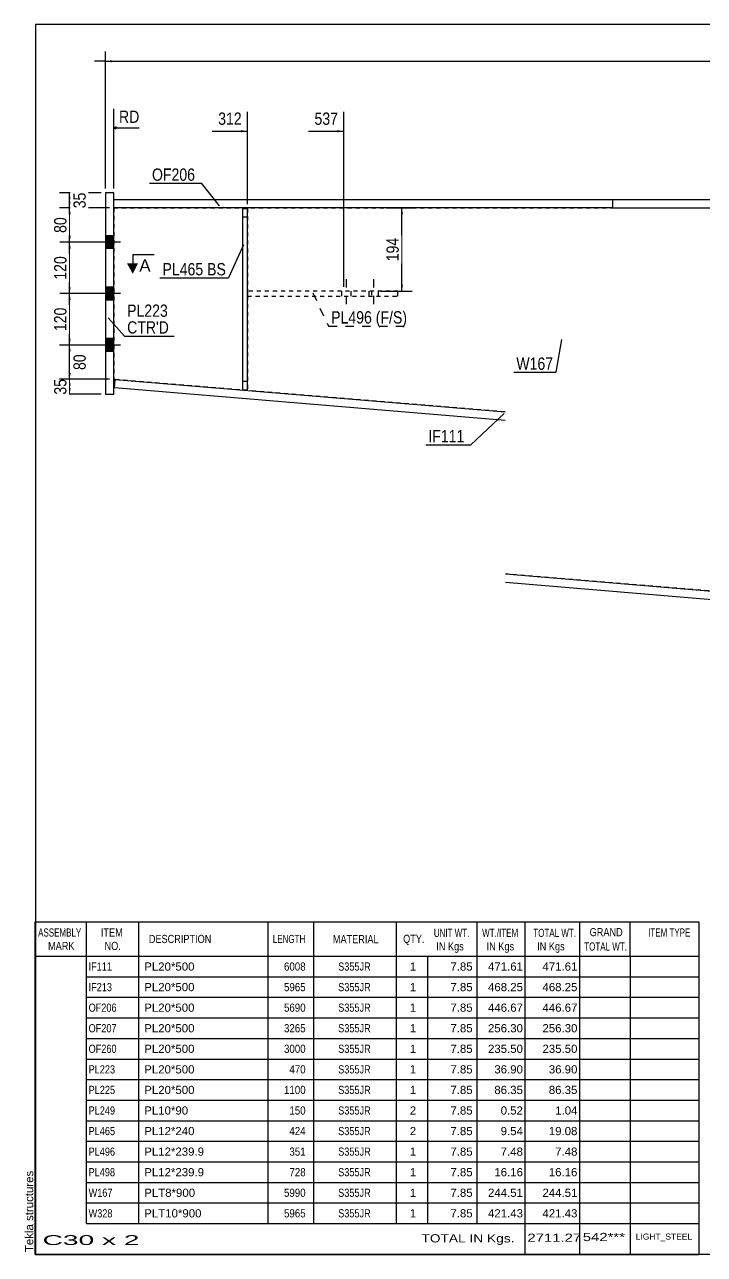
# Model space of a CAD drawing. Header units: millimetres. Extents: x -320 to 99, y -158 to 129.
# Drawn here: x -320.3 to -161.7, y -157.6 to 129.5 of the extents above; entities that cross this region are included whole.
import ezdxf

# ---------------------------------------------------------------- set-up
doc = ezdxf.new("R2010")
doc.units = ezdxf.units.MM
doc.linetypes.add('DXK_LINE_DOT1', pattern=[1.8814, 0.9407, -0.9407])
doc.linetypes.add('DXK_LINE_DOT2', pattern=[3.9198, 1.9599, -1.9599])
doc.styles.add('Arial', font='ARIAL.TTF', dxfattribs={"height": 0.2})
doc.styles.add('Arial Narrow', font='ARIALN.TTF', dxfattribs={"height": 0.2})

# ---------------------------------------------------------------- blocks, each defined once
blk = doc.blocks.new('Unknown-623345038-1210')
at = {"color": 5, "linetype": 'Continuous'}
for p, q in [((92.16, 129.47), (-317.84, 129.47)), ((-317.84, 129.47), (-317.84, -157.53)), ((92.16, -157.53), (92.16, 129.47)), ((-317.84, -157.53), (92.16, -157.53))]:
    blk.add_line(p, q, dxfattribs=at)
at = {"color": 174, "linetype": 'Continuous', "style": 'Arial'}
blk.add_text('Tekla structures', height=1.9102, rotation=90, dxfattribs=at).set_placement((-318.34, -157.03))
blk = doc.blocks.new('Part-623345038-1794 - 1503')
at = {"color": 2, "linetype": 'Continuous'}
for p, q in [((-299.5, 86.68), (-299.5, 88.68)), ((-299.5, 88.68), (-208.21, 88.68)), ((-208.21, 86.68), (-299.5, 86.68)), ((-208.11, 88.68), (-183.11, 88.68)), ((-183.11, 86.68), (-208.11, 86.68)), ((-183.11, 88.68), (-183.11, 86.68))]:
    blk.add_line(p, q, dxfattribs=at)
blk = doc.blocks.new('Part-623345038-1665 - 1503')
at = {"color": 2, "linetype": 'Continuous'}
for p, q in [((-299.5, 90.18), (-301.5, 90.18)), ((-301.5, 90.18), (-301.5, 43.18)), ((-299.5, 43.18), (-299.5, 90.18)), ((-301.5, 43.18), (-299.5, 43.18))]:
    blk.add_line(p, q, dxfattribs=at)
blk = doc.blocks.new('Bolt-623345038-1666 - 1503')
at = {"linetype": 'Continuous'}
for points in [[(-301.5, 80.18), (-301.5, 77.18), (-299.5, 77.18), (-299.5, 80.18)], [(-301.5, 80.18), (-301.5, 77.18), (-299.5, 77.18), (-299.5, 80.18)], [(-301.5, 68.18), (-301.5, 65.18), (-299.5, 65.18), (-299.5, 68.18)], [(-301.5, 68.18), (-301.5, 65.18), (-299.5, 65.18), (-299.5, 68.18)], [(-301.5, 56.18), (-301.5, 53.18), (-299.5, 53.18), (-299.5, 56.18)], [(-301.5, 56.18), (-301.5, 53.18), (-299.5, 53.18), (-299.5, 56.18)]]:
    blk.add_hatch(color=3, dxfattribs=at).paths.add_polyline_path(points)
at = {"color": 3, "linetype": 'Continuous'}
for p, q in [((-299.5, 80.18), (-301.5, 80.18)), ((-299.5, 80.18), (-301.5, 80.18)), ((-298, 78.68), (-301.5, 78.68)), ((-298, 78.68), (-301.5, 78.68)), ((-299.5, 77.18), (-301.5, 77.18)), ((-299.5, 77.18), (-301.5, 77.18)), ((-299.5, 68.18), (-301.5, 68.18)), ((-299.5, 68.18), (-301.5, 68.18)), ((-298, 66.68), (-301.5, 66.68)), ((-298, 66.68), (-301.5, 66.68)), ((-299.5, 65.18), (-301.5, 65.18)), ((-299.5, 65.18), (-301.5, 65.18)), ((-299.5, 56.18), (-301.5, 56.18)), ((-299.5, 56.18), (-301.5, 56.18)), ((-298, 54.68), (-301.5, 54.68)), ((-298, 54.68), (-301.5, 54.68)), ((-299.5, 53.18), (-301.5, 53.18)), ((-299.5, 53.18), (-301.5, 53.18))]:
    blk.add_line(p, q, dxfattribs=at)
blk = doc.blocks.new('Part-623345038-1527 - 1503')
at = {"color": 7, "linetype": 'DXK_LINE_DOT1'}
for p, q in [((-233.21, 67.28), (-268.3, 67.28)), ((-268.3, 67.28), (-268.3, 66.08)), ((-268.3, 66.08), (-233.21, 66.08)), ((-239.4, 67.28), (-239.4, 66.08)), ((-233.21, 66.08), (-233.21, 67.28))]:
    blk.add_line(p, q, dxfattribs=at)
blk = doc.blocks.new('Part-623345038-1688 - 1503')
at = {"color": 7, "linetype": 'DXK_LINE_DOT1'}
for p, q in [((-269.5, 86.58), (-269.5, 44.22)), ((-268.3, 86.58), (-269.5, 86.58)), ((-268.3, 86.58), (-268.3, 67.28)), ((-269.5, 84.58), (-268.3, 84.58)), ((-268.3, 66.08), (-268.3, 44.22)), ((-269.5, 46.22), (-268.3, 46.22)), ((-269.5, 44.22), (-268.3, 44.22))]:
    blk.add_line(p, q, dxfattribs=at)
blk = doc.blocks.new('Part-623345038-1715 - 1503')
at = {"color": 2, "linetype": 'Continuous'}
for p, q in [((-269.5, 86.58), (-269.5, 44.22)), ((-269.5, 86.58), (-268.3, 86.58)), ((-268.3, 44.22), (-268.3, 86.58)), ((-269.5, 44.22), (-268.3, 44.22))]:
    blk.add_line(p, q, dxfattribs=at)
blk = doc.blocks.new('Bolt-623345038-1749 - 1503')
at = {"color": 3, "linetype": 'DXK_LINE_DOT2'}
for p, q in [((-245.19, 64.18), (-245.19, 70.98)), ((-238.84, 64.18), (-238.84, 70.98)), ((-246.29, 66.08), (-246.29, 67.28)), ((-244.09, 66.08), (-244.09, 67.28)), ((-239.94, 66.08), (-239.94, 67.28)), ((-237.74, 66.08), (-237.74, 67.28))]:
    blk.add_line(p, q, dxfattribs=at)
blk = doc.blocks.new('Part-623345038-1772 - 1503')
at = {"color": 2, "linetype": 'Continuous'}
for p, q in [((-183.11, 88.68), (-183.11, 86.68)), ((-183.11, 88.68), (-128.11, 88.68)), ((-183.11, 86.68), (-128.11, 86.68)), ((-128.01, 88.68), (-5.17, 88.68)), ((-128.01, 86.68), (-5.17, 86.68)), ((-5.07, 88.68), (19.93, 88.68)), ((-5.07, 86.68), (19.93, 86.68)), ((19.93, 88.68), (19.93, 86.68))]:
    blk.add_line(p, q, dxfattribs=at)
blk = doc.blocks.new('Part-623345038-1816 - 1503')
at = {"color": 2, "linetype": 'Continuous'}
for p, q in [((-299.37, 44.66), (-299.2, 46.65)), ((-299.2, 46.65), (-208.21, 39.06)), ((-208.21, 37.05), (-299.37, 44.66)), ((-208.11, 1.27), (-153.11, -3.32)), ((-153.28, -5.32), (-208.11, -0.74)), ((-153.11, -3.32), (-153.28, -5.32))]:
    blk.add_line(p, q, dxfattribs=at)
blk = doc.blocks.new('Part-623345038-1843 - 1503')
at = {"color": 7, "linetype": 'DXK_LINE_DOT1'}
for p, q in [((-299.5, 86.68), (-208.21, 86.68)), ((-299.5, 86.68), (-299.5, 46.68)), ((-208.11, 86.68), (-153.11, 86.68)), ((-153.11, 86.68), (-153.11, -3.32)), ((-208.21, 39.06), (-299.2, 46.65)), ((-153.11, -3.32), (-208.11, 1.27))]:
    blk.add_line(p, q, dxfattribs=at)
at = {"color": 2, "linetype": 'Continuous'}
blk.add_line((-299.5, 46.68), (-299.2, 46.65), dxfattribs=at)
blk = doc.blocks.new('StraightDimension-623345038-2099 - 1503')
at = {"linetype": 'Continuous'}
for points in [[(-310.09, 45.18), (-309.84, 46.68), (-309.59, 45.18)], [(-309.59, 44.68), (-309.84, 43.18), (-310.09, 44.68)]]:
    blk.add_hatch(color=7, dxfattribs=at).paths.add_polyline_path(points)
at = {"color": 7, "linetype": 'Continuous'}
for p, q in [((-300.5, 46.68), (-312.09, 46.68)), ((-309.84, 43.18), (-309.84, 46.68)), ((-302.5, 43.18), (-312.09, 43.18))]:
    blk.add_line(p, q, dxfattribs=at)
at = {"color": 0}
blk.add_wipeout([(-309.99, 47.35), (-314.19, 47.35), (-314.19, 42.5), (-309.99, 42.5)], dxfattribs=at)
at = {"color": 3, "style": 'Arial Narrow'}
blk.add_text('35', height=2.863, rotation=90.0002, dxfattribs=at).set_placement((-310.59, 43.1))
blk = doc.blocks.new('StraightDimension-623345038-2169 - 1503')
at = {"linetype": 'Continuous'}
for points in [[(-310.09, 77.18), (-309.84, 78.68), (-309.59, 77.18)], [(-309.59, 68.18), (-309.84, 66.68), (-310.09, 68.18)]]:
    blk.add_hatch(color=7, dxfattribs=at).paths.add_polyline_path(points)
at = {"color": 7, "linetype": 'Continuous'}
for p, q in [((-300.5, 78.68), (-312.09, 78.68)), ((-309.84, 66.68), (-309.84, 78.68)), ((-300.5, 66.68), (-312.09, 66.68))]:
    blk.add_line(p, q, dxfattribs=at)
at = {"color": 0}
blk.add_wipeout([(-309.99, 76.02), (-314.19, 76.02), (-314.19, 69.33), (-309.99, 69.33)], dxfattribs=at)
at = {"color": 3, "style": 'Arial Narrow'}
blk.add_text('120', height=2.863, rotation=90.0002, dxfattribs=at).set_placement((-310.59, 69.93))
blk = doc.blocks.new('StraightDimension-623345038-2127 - 1503')
at = {"linetype": 'Continuous'}
for points in [[(-310.09, 85.18), (-309.84, 86.68), (-309.59, 85.18)], [(-309.59, 80.18), (-309.84, 78.68), (-310.09, 80.18)]]:
    blk.add_hatch(color=7, dxfattribs=at).paths.add_polyline_path(points)
at = {"color": 7, "linetype": 'Continuous'}
for p, q in [((-300.5, 86.68), (-312.09, 86.68)), ((-309.84, 78.68), (-309.84, 86.68)), ((-300.5, 78.68), (-312.09, 78.68))]:
    blk.add_line(p, q, dxfattribs=at)
at = {"color": 0}
blk.add_wipeout([(-309.99, 85.1), (-314.19, 85.1), (-314.19, 80.25), (-309.99, 80.25)], dxfattribs=at)
at = {"color": 3, "style": 'Arial Narrow'}
blk.add_text('80', height=2.863, rotation=90.0002, dxfattribs=at).set_placement((-310.59, 80.85))
blk = doc.blocks.new('StraightDimension-623345038-2143 - 1503')
at = {"linetype": 'Continuous'}
for points in [[(-310.09, 88.68), (-309.84, 90.18), (-309.59, 88.68)], [(-309.59, 88.18), (-309.84, 86.68), (-310.09, 88.18)]]:
    blk.add_hatch(color=7, dxfattribs=at).paths.add_polyline_path(points)
at = {"color": 7, "linetype": 'Continuous'}
for p, q in [((-302.5, 90.18), (-312.24, 90.18)), ((-309.84, 86.68), (-309.84, 90.18)), ((-300.5, 86.68), (-312.24, 86.68))]:
    blk.add_line(p, q, dxfattribs=at)
at = {"color": 0}
blk.add_wipeout([(-305.49, 90.85), (-309.69, 90.85), (-309.69, 86), (-305.49, 86)], dxfattribs=at)
at = {"color": 3, "style": 'Arial Narrow'}
blk.add_text('35', height=2.863, rotation=90.0002, dxfattribs=at).set_placement((-306.09, 86.6))
blk = doc.blocks.new('StraightDimension-623345038-2109 - 1503')
at = {"linetype": 'Continuous'}
for points in [[(-310.09, 65.18), (-309.84, 66.68), (-309.59, 65.18)], [(-309.59, 56.18), (-309.84, 54.68), (-310.09, 56.18)]]:
    blk.add_hatch(color=7, dxfattribs=at).paths.add_polyline_path(points)
at = {"color": 7, "linetype": 'Continuous'}
for p, q in [((-300.5, 66.68), (-312.09, 66.68)), ((-309.84, 54.68), (-309.84, 66.68)), ((-300.5, 54.68), (-312.09, 54.68))]:
    blk.add_line(p, q, dxfattribs=at)
at = {"color": 0}
blk.add_wipeout([(-309.99, 64.02), (-314.19, 64.02), (-314.19, 57.33), (-309.99, 57.33)], dxfattribs=at)
at = {"color": 3, "style": 'Arial Narrow'}
blk.add_text('120', height=2.863, rotation=90.0002, dxfattribs=at).set_placement((-310.59, 57.93))
blk = doc.blocks.new('StraightDimension-623345038-1992 - 1503')
at = {"linetype": 'Continuous'}
for points in [[(-232.52, 85.18), (-232.27, 86.68), (-232.02, 85.18)], [(-232.02, 68.78), (-232.27, 67.28), (-232.52, 68.78)]]:
    blk.add_hatch(color=7, dxfattribs=at).paths.add_polyline_path(points)
at = {"color": 7, "linetype": 'Continuous'}
for p, q in [((-235.97, 86.68), (-229.87, 86.68)), ((-232.27, 67.28), (-232.27, 86.68)), ((-237.29, 67.28), (-229.87, 67.28))]:
    blk.add_line(p, q, dxfattribs=at)
at = {"color": 0}
blk.add_wipeout([(-232.42, 80.32), (-236.62, 80.32), (-236.62, 73.63), (-232.42, 73.63)], dxfattribs=at)
at = {"color": 3, "style": 'Arial Narrow'}
blk.add_text('194', height=2.863, rotation=90.0002, dxfattribs=at).set_placement((-233.02, 74.23))
blk = doc.blocks.new('StraightDimension-623345038-2088 - 1503')
at = {"linetype": 'Continuous'}
for points in [[(-300, 120.65), (-301.5, 120.9), (-300, 121.15)], [(85.53, 121.15), (87.03, 120.9), (85.53, 120.65)]]:
    blk.add_hatch(color=7, dxfattribs=at).paths.add_polyline_path(points)
at = {"color": 7, "linetype": 'Continuous'}
for p, q in [((-301.5, 120.9), (-304, 120.9)), ((-301.5, 91.18), (-301.5, 123.15)), ((-301.5, 120.9), (87.03, 120.9)), ((87.03, 97.68), (87.03, 123.15)), ((87.03, 120.9), (89.53, 120.9))]:
    blk.add_line(p, q, dxfattribs=at)
at = {"color": 0}
blk.add_wipeout([(-102.06, 121.05), (-102.06, 125.25), (-112.4, 125.25), (-112.4, 121.05)], dxfattribs=at)
at = {"color": 3, "style": 'Arial Narrow'}
blk.add_text('11995', height=2.863, dxfattribs=at).set_placement((-111.8, 121.65))
blk = doc.blocks.new('StraightDimension-623345038-2152 - 1503')
at = {"linetype": 'Continuous'}
for points in [[(-310.09, 53.18), (-309.84, 54.68), (-309.59, 53.18)], [(-309.59, 48.18), (-309.84, 46.68), (-310.09, 48.18)]]:
    blk.add_hatch(color=7, dxfattribs=at).paths.add_polyline_path(points)
at = {"color": 7, "linetype": 'Continuous'}
for p, q in [((-300.5, 54.68), (-312.24, 54.68)), ((-309.84, 46.68), (-309.84, 54.68)), ((-300.5, 46.68), (-312.24, 46.68))]:
    blk.add_line(p, q, dxfattribs=at)
at = {"color": 0}
blk.add_wipeout([(-305.49, 53.1), (-309.69, 53.1), (-309.69, 48.25), (-305.49, 48.25)], dxfattribs=at)
at = {"color": 3, "style": 'Arial Narrow'}
blk.add_text('80', height=2.863, rotation=90.0002, dxfattribs=at).set_placement((-306.09, 48.85))
blk = doc.blocks.new('StraightDimension-623345038-2783 - 1503')
at = {"linetype": 'Continuous'}
blk.add_hatch(color=7, dxfattribs=at).paths.add_polyline_path([(-247.32, 104.83), (-245.82, 104.58), (-247.32, 104.33)])
at = {"color": 7, "linetype": 'Continuous'}
for p, q in [((-245.82, 68.28), (-245.82, 109.08)), ((-254.05, 104.58), (-245.82, 104.58))]:
    blk.add_line(p, q, dxfattribs=at)
at = {"color": 0}
blk.add_wipeout([(-246.6, 105.48), (-246.6, 109.68), (-253.28, 109.68), (-253.28, 105.48)], dxfattribs=at)
at = {"color": 3, "style": 'Arial Narrow'}
blk.add_text('537', height=2.863, dxfattribs=at).set_placement((-252.68, 106.08))
blk = doc.blocks.new('StraightDimension-623345038-2784 - 1503')
at = {"linetype": 'Continuous'}
blk.add_hatch(color=7, dxfattribs=at).paths.add_polyline_path([(-269.8, 104.83), (-268.3, 104.58), (-269.8, 104.33)])
at = {"color": 7, "linetype": 'Continuous'}
for p, q in [((-268.3, 87.58), (-268.3, 109.08)), ((-276.53, 104.58), (-268.3, 104.58))]:
    blk.add_line(p, q, dxfattribs=at)
at = {"color": 0, "linetype": 'Continuous'}
blk.add_wipeout([(-292.97, 105.93), (-292.97, 110.13), (-298.91, 110.13), (-298.91, 105.93)], dxfattribs=at)
at = {"color": 7, "linetype": 'Continuous'}
for p, q in [((-299.5, 91.18), (-299.5, 109.83)), ((-299, 105.58), (-299.5, 105.33)), ((-299, 105.08), (-299.5, 105.33)), ((-293.57, 105.33), (-299.5, 105.33))]:
    blk.add_line(p, q, dxfattribs=at)
at = {"color": 3, "linetype": 'Continuous', "style": 'Arial Narrow'}
blk.add_text('RD', height=2.863, dxfattribs=at).set_placement((-298.31, 106.53))
at = {"color": 0}
blk.add_wipeout([(-269.07, 105.48), (-269.07, 109.68), (-275.76, 109.68), (-275.76, 105.48)], dxfattribs=at)
at = {"color": 3, "style": 'Arial Narrow'}
blk.add_text('312', height=2.863, dxfattribs=at).set_placement((-275.16, 106.08))
blk = doc.blocks.new('CBS_BOM-623345038-4046')
at = {"color": 7, "linetype": 'Continuous'}
for p, q in [((-317.87, -87.96), (-317.87, -79.96)), ((-317.87, -79.97), (-162.95, -79.97)), ((-305.87, -87.96), (-305.87, -79.96)), ((-293.68, -87.96), (-293.68, -79.96)), ((-263.51, -87.96), (-263.51, -79.96)), ((-252.83, -87.96), (-252.83, -79.96)), ((-233.52, -87.96), (-233.52, -79.96)), ((-214.72, -87.96), (-214.72, -79.96)), ((-203.5, -87.96), (-203.5, -79.96)), ((-190.72, -87.96), (-190.72, -79.96)), ((-178.97, -87.96), (-178.97, -79.96)), ((-162.95, -79.97), (-162.95, -87.96)), ((-317.87, -87.96), (-162.95, -87.96)), ((-317.87, -92.76), (-317.87, -87.96)), ((-305.87, -92.76), (-305.87, -87.96)), ((-293.68, -92.76), (-293.68, -87.96)), ((-263.51, -92.76), (-263.51, -87.96)), ((-252.83, -92.76), (-252.83, -87.96)), ((-233.52, -92.76), (-233.52, -87.96)), ((-226.25, -92.76), (-226.25, -87.96)), ((-214.72, -92.76), (-214.72, -87.96)), ((-203.5, -92.76), (-203.5, -87.96)), ((-190.72, -92.76), (-190.72, -87.96)), ((-178.95, -92.76), (-178.95, -87.96)), ((-162.95, -87.97), (-162.95, -92.76)), ((-317.87, -97.56), (-317.87, -92.76)), ((-305.87, -92.76), (-162.95, -92.76)), ((-305.87, -97.56), (-305.87, -92.76)), ((-293.68, -97.56), (-293.68, -92.76)), ((-263.51, -97.56), (-263.51, -92.76)), ((-252.83, -97.56), (-252.83, -92.76)), ((-233.52, -97.56), (-233.52, -92.76)), ((-226.25, -97.56), (-226.25, -92.76)), ((-214.72, -97.56), (-214.72, -92.76)), ((-203.5, -97.56), (-203.5, -92.76)), ((-190.72, -97.56), (-190.72, -92.76)), ((-178.95, -97.56), (-178.95, -92.76)), ((-162.95, -92.77), (-162.95, -97.56)), ((-317.87, -102.36), (-317.87, -97.56)), ((-305.87, -97.56), (-162.95, -97.56)), ((-305.87, -102.36), (-305.87, -97.56)), ((-293.68, -102.36), (-293.68, -97.56)), ((-263.51, -102.36), (-263.51, -97.56)), ((-252.83, -102.36), (-252.83, -97.56)), ((-233.52, -102.36), (-233.52, -97.56)), ((-226.25, -102.36), (-226.25, -97.56)), ((-214.72, -102.36), (-214.72, -97.56)), ((-203.5, -102.36), (-203.5, -97.56)), ((-190.72, -102.36), (-190.72, -97.56)), ((-178.95, -102.36), (-178.95, -97.56)), ((-162.95, -97.57), (-162.95, -102.36)), ((-317.87, -107.16), (-317.87, -102.36)), ((-305.87, -102.36), (-162.95, -102.36)), ((-305.87, -107.16), (-305.87, -102.36)), ((-293.68, -107.16), (-293.68, -102.36)), ((-263.51, -107.16), (-263.51, -102.36)), ((-252.83, -107.16), (-252.83, -102.36)), ((-233.52, -107.16), (-233.52, -102.36)), ((-226.25, -107.16), (-226.25, -102.36)), ((-214.72, -107.16), (-214.72, -102.36)), ((-203.5, -107.16), (-203.5, -102.36)), ((-190.72, -107.16), (-190.72, -102.36)), ((-178.95, -107.16), (-178.95, -102.36)), ((-162.95, -102.37), (-162.95, -107.16)), ((-317.87, -111.96), (-317.87, -107.16)), ((-305.87, -107.16), (-162.95, -107.16)), ((-305.87, -111.96), (-305.87, -107.16)), ((-293.68, -111.96), (-293.68, -107.16)), ((-263.51, -111.96), (-263.51, -107.16)), ((-252.83, -111.96), (-252.83, -107.16)), ((-233.52, -111.96), (-233.52, -107.16)), ((-226.25, -111.96), (-226.25, -107.16)), ((-214.72, -111.96), (-214.72, -107.16)), ((-203.5, -111.96), (-203.5, -107.16)), ((-190.72, -111.96), (-190.72, -107.16)), ((-178.95, -111.96), (-178.95, -107.16)), ((-162.95, -107.17), (-162.95, -111.96)), ((-317.87, -116.76), (-317.87, -111.96)), ((-305.87, -111.96), (-162.95, -111.96)), ((-305.87, -116.76), (-305.87, -111.96)), ((-293.68, -116.76), (-293.68, -111.96)), ((-263.51, -116.76), (-263.51, -111.96)), ((-252.83, -116.76), (-252.83, -111.96)), ((-233.52, -116.76), (-233.52, -111.96)), ((-226.25, -116.76), (-226.25, -111.96)), ((-214.72, -116.76), (-214.72, -111.96)), ((-203.5, -116.76), (-203.5, -111.96)), ((-190.72, -116.76), (-190.72, -111.96)), ((-178.95, -116.76), (-178.95, -111.96)), ((-162.95, -111.97), (-162.95, -116.76)), ((-317.87, -121.56), (-317.87, -116.76)), ((-305.87, -116.76), (-162.95, -116.76)), ((-305.87, -121.56), (-305.87, -116.76)), ((-293.68, -121.56), (-293.68, -116.76)), ((-263.51, -121.56), (-263.51, -116.76)), ((-252.83, -121.56), (-252.83, -116.76)), ((-233.52, -121.56), (-233.52, -116.76)), ((-226.25, -121.56), (-226.25, -116.76)), ((-214.72, -121.56), (-214.72, -116.76)), ((-203.5, -121.56), (-203.5, -116.76)), ((-190.72, -121.56), (-190.72, -116.76)), ((-178.95, -121.56), (-178.95, -116.76)), ((-162.95, -116.77), (-162.95, -121.56)), ((-317.87, -126.36), (-317.87, -121.56)), ((-305.87, -121.56), (-162.95, -121.56)), ((-305.87, -126.36), (-305.87, -121.56)), ((-293.68, -126.36), (-293.68, -121.56)), ((-263.51, -126.36), (-263.51, -121.56)), ((-252.83, -126.36), (-252.83, -121.56)), ((-233.52, -126.36), (-233.52, -121.56)), ((-226.25, -126.36), (-226.25, -121.56)), ((-214.72, -126.36), (-214.72, -121.56)), ((-203.5, -126.36), (-203.5, -121.56)), ((-190.72, -126.36), (-190.72, -121.56)), ((-178.95, -126.36), (-178.95, -121.56)), ((-162.95, -121.57), (-162.95, -126.36)), ((-317.87, -131.16), (-317.87, -126.36)), ((-305.87, -126.36), (-162.95, -126.36)), ((-305.87, -131.16), (-305.87, -126.36)), ((-293.68, -131.16), (-293.68, -126.36)), ((-263.51, -131.16), (-263.51, -126.36)), ((-252.83, -131.16), (-252.83, -126.36)), ((-233.52, -131.16), (-233.52, -126.36)), ((-226.25, -131.16), (-226.25, -126.36)), ((-214.72, -131.16), (-214.72, -126.36)), ((-203.5, -131.16), (-203.5, -126.36)), ((-190.72, -131.16), (-190.72, -126.36)), ((-178.95, -131.16), (-178.95, -126.36)), ((-162.95, -126.37), (-162.95, -131.16)), ((-317.87, -135.96), (-317.87, -131.16)), ((-305.87, -131.16), (-162.95, -131.16)), ((-305.87, -135.96), (-305.87, -131.16)), ((-293.68, -135.96), (-293.68, -131.16)), ((-263.51, -135.96), (-263.51, -131.16)), ((-252.83, -135.96), (-252.83, -131.16)), ((-233.52, -135.96), (-233.52, -131.16)), ((-226.25, -135.96), (-226.25, -131.16)), ((-214.72, -135.96), (-214.72, -131.16)), ((-203.5, -135.96), (-203.5, -131.16)), ((-190.72, -135.96), (-190.72, -131.16)), ((-178.95, -135.96), (-178.95, -131.16)), ((-162.95, -131.17), (-162.95, -135.96)), ((-317.87, -140.76), (-317.87, -135.96)), ((-305.87, -135.96), (-162.95, -135.96)), ((-305.87, -140.76), (-305.87, -135.96)), ((-293.68, -140.76), (-293.68, -135.96)), ((-263.51, -140.76), (-263.51, -135.96)), ((-252.83, -140.76), (-252.83, -135.96)), ((-233.52, -140.76), (-233.52, -135.96)), ((-226.25, -140.76), (-226.25, -135.96)), ((-214.72, -140.76), (-214.72, -135.96)), ((-203.5, -140.76), (-203.5, -135.96)), ((-190.72, -140.76), (-190.72, -135.96)), ((-178.95, -140.76), (-178.95, -135.96)), ((-162.95, -135.97), (-162.95, -140.76)), ((-317.87, -145.56), (-317.87, -140.76)), ((-305.87, -140.76), (-162.95, -140.76)), ((-305.87, -145.56), (-305.87, -140.76)), ((-293.68, -145.56), (-293.68, -140.76)), ((-263.51, -145.56), (-263.51, -140.76)), ((-252.83, -145.56), (-252.83, -140.76)), ((-233.52, -145.56), (-233.52, -140.76)), ((-226.25, -145.56), (-226.25, -140.76)), ((-214.72, -145.56), (-214.72, -140.76)), ((-203.5, -145.56), (-203.5, -140.76)), ((-190.72, -145.56), (-190.72, -140.76)), ((-178.95, -145.56), (-178.95, -140.76)), ((-162.95, -140.77), (-162.95, -145.56)), ((-317.87, -150.36), (-317.87, -145.56)), ((-305.87, -145.56), (-162.95, -145.56)), ((-305.87, -150.36), (-305.87, -145.56)), ((-293.68, -150.36), (-293.68, -145.56)), ((-263.51, -150.36), (-263.51, -145.56)), ((-252.83, -150.36), (-252.83, -145.56)), ((-233.52, -150.36), (-233.52, -145.56)), ((-226.25, -150.36), (-226.25, -145.56)), ((-214.72, -150.36), (-214.72, -145.56)), ((-203.5, -150.36), (-203.5, -145.56)), ((-190.72, -150.36), (-190.72, -145.56)), ((-178.95, -150.36), (-178.95, -145.56)), ((-162.95, -145.57), (-162.95, -150.36)), ((-317.87, -157.56), (-317.87, -150.38)), ((-305.87, -150.36), (-162.95, -150.36)), ((-203.5, -157.56), (-203.5, -150.38)), ((-190.72, -157.56), (-190.72, -150.38)), ((-178.91, -157.56), (-178.91, -150.38)), ((-162.95, -150.37), (-162.95, -157.56)), ((-317.87, -157.56), (-162.95, -157.56))]:
    blk.add_line(p, q, dxfattribs=at)
at = {"color": 3, "linetype": 'Continuous', "style": 'Arial'}
for s, height, width, p in [('ASSEMBLY', 1.91, 0.7, (-317.19, -83.39)), ('ITEM', 1.91, 0.8, (-302.54, -83.39)), ('DESCRIPTION', 1.9102, 0.8, (-291.35, -84.9)), ('LENGTH', 1.91, 0.7, (-262.41, -84.9)), ('MATERIAL', 1.91, 0.8, (-248.39, -84.94)), ('QTY.', 1.91, 0.8, (-231.99, -84.86)), ('UNIT WT.', 1.91, 0.7, (-224.83, -83.47)), ('WT./ITEM', 1.91, 0.7, (-213.54, -83.47)), ('TOTAL WT.', 1.91, 0.7, (-201.6, -83.47)), ('GRAND', 1.91, 0.8, (-188.45, -83.31)), ('ITEM TYPE', 1.91, 0.7, (-174.81, -83.39)), ('MARK', 1.91, 0.8, (-314.87, -86.53)), ('NO.', 1.91, 0.8, (-301.68, -86.53)), ('IN Kgs', 1.91, 0.8, (-224.25, -86.61)), ('IN Kgs', 1.91, 0.8, (-212.5, -86.61)), ('IN Kgs', 1.91, 0.8, (-200.7, -86.61)), ('TOTAL WT.', 1.91, 0.7, (-189.71, -86.65))]:
    blk.add_text(s, height=height, dxfattribs=dict(at, width=width)).set_placement(p)
at = {"color": 7, "linetype": 'Continuous', "style": 'Arial'}
for s, width, p in [('IF111', 0.8, (-305.41, -91.33)), ('6008', 0.85, (-259.8, -91.33)), ('S355JR', 0.8, (-247.15, -91.33)), ('IF213', 0.8, (-305.41, -96.13)), ('5965', 0.85, (-259.8, -96.13)), ('S355JR', 0.8, (-247.15, -96.13)), ('OF206', 0.8, (-305.41, -100.93)), ('5690', 0.85, (-259.8, -100.93)), ('S355JR', 0.8, (-247.15, -100.93)), ('OF207', 0.8, (-305.41, -105.73)), ('3265', 0.85, (-259.8, -105.73)), ('S355JR', 0.8, (-247.15, -105.73)), ('OF260', 0.8, (-305.41, -110.53)), ('3000', 0.85, (-259.8, -110.53)), ('S355JR', 0.8, (-247.15, -110.53)), ('PL223', 0.8, (-305.41, -115.33)), ('470', 0.85, (-258.54, -115.33)), ('S355JR', 0.8, (-247.15, -115.33)), ('PL225', 0.8, (-305.41, -120.13)), ('1100', 0.85, (-259.8, -120.13)), ('S355JR', 0.8, (-247.15, -120.13)), ('PL249', 0.8, (-305.41, -124.93)), ('150', 0.85, (-258.54, -124.93)), ('S355JR', 0.8, (-247.15, -124.93)), ('PL465', 0.8, (-305.41, -129.73)), ('424', 0.85, (-258.54, -129.73)), ('S355JR', 0.8, (-247.15, -129.73)), ('PL496', 0.8, (-305.41, -134.53)), ('351', 0.85, (-258.54, -134.53)), ('S355JR', 0.8, (-247.15, -134.53)), ('PL498', 0.8, (-305.41, -139.33)), ('728', 0.85, (-258.54, -139.33)), ('S355JR', 0.8, (-247.15, -139.33)), ('W167', 0.8, (-305.41, -144.13)), ('5990', 0.85, (-259.8, -144.13)), ('S355JR', 0.8, (-247.15, -144.13)), ('W328', 0.8, (-305.41, -148.93)), ('5965', 0.85, (-259.8, -148.93)), ('S355JR', 0.8, (-247.15, -148.93))]:
    blk.add_text(s, height=1.91, dxfattribs=dict(at, width=width)).set_placement(p)
for s, p in [('PL20*500', (-292.42, -91.33)), ('1', (-230.43, -91.33)), ('7.85', (-220.96, -91.33)), ('471.61', (-212.18, -91.33)), ('471.61', (-199.47, -91.33)), ('PL20*500', (-292.42, -96.13)), ('1', (-230.43, -96.13)), ('7.85', (-220.96, -96.13)), ('468.25', (-212.18, -96.13)), ('468.25', (-199.47, -96.13)), ('PL20*500', (-292.42, -100.93)), ('1', (-230.43, -100.93)), ('7.85', (-220.96, -100.93)), ('446.67', (-212.18, -100.93)), ('446.67', (-199.47, -100.93)), ('PL20*500', (-292.42, -105.73)), ('1', (-230.43, -105.73)), ('7.85', (-220.96, -105.73)), ('256.30', (-212.18, -105.73)), ('256.30', (-199.47, -105.73)), ('PL20*500', (-292.42, -110.53)), ('1', (-230.43, -110.53)), ('7.85', (-220.96, -110.53)), ('235.50', (-212.18, -110.53)), ('235.50', (-199.47, -110.53)), ('PL20*500', (-292.42, -115.33)), ('1', (-230.43, -115.33)), ('7.85', (-220.96, -115.33)), ('36.90', (-210.7, -115.33)), ('36.90', (-197.99, -115.33)), ('PL20*500', (-292.42, -120.13)), ('1', (-230.43, -120.13)), ('7.85', (-220.96, -120.13)), ('86.35', (-210.7, -120.13)), ('86.35', (-197.99, -120.13)), ('PL10*90', (-292.42, -124.93)), ('2', (-230.43, -124.93)), ('7.85', (-220.96, -124.93)), ('0.52', (-209.22, -124.93)), ('1.04', (-196.5, -124.93)), ('PL12*240', (-292.42, -129.73)), ('2', (-230.43, -129.73)), ('7.85', (-220.96, -129.73)), ('9.54', (-209.22, -129.73)), ('19.08', (-197.99, -129.73)), ('PL12*239.9', (-292.42, -134.53)), ('1', (-230.43, -134.53)), ('7.85', (-220.96, -134.53)), ('7.48', (-209.22, -134.53)), ('7.48', (-196.5, -134.53)), ('PL12*239.9', (-292.42, -139.33)), ('1', (-230.43, -139.33)), ('7.85', (-220.96, -139.33)), ('16.16', (-210.7, -139.33)), ('16.16', (-197.99, -139.33)), ('PLT8*900', (-292.42, -144.13)), ('1', (-230.43, -144.13)), ('7.85', (-220.96, -144.13)), ('244.51', (-212.18, -144.13)), ('244.51', (-199.47, -144.13)), ('PLT10*900', (-292.42, -148.93)), ('1', (-230.43, -148.93)), ('7.85', (-220.96, -148.93)), ('421.43', (-212.18, -148.93)), ('421.43', (-199.47, -148.93))]:
    blk.add_text(s, height=1.91, dxfattribs=at).set_placement(p)
at = {"color": 6, "linetype": 'Continuous', "style": 'Arial'}
for s, height, width, p in [('C30 x 2', 2.292, 2.05, (-316.15, -155.37)), ('TOTAL IN Kgs.', 1.9102, 1.2, (-227.71, -154.77)), ('2711.27', 1.91, 1.3, (-202.98, -154.62)), ('542***', 1.91, 1.3, (-190.05, -154.46))]:
    blk.add_text(s, height=height, dxfattribs=dict(at, width=width)).set_placement(p)
blk.add_text('LIGHT_STEEL', height=1.4135, dxfattribs=at).set_placement((-177.7, -154.11))
blk = doc.blocks.new('Mark-623345038-1790 - 1503')
at = {"color": 7, "linetype": 'Continuous'}
blk.add_line((-274.86, 87.13), (-279.06, 92.42), dxfattribs=at)
at = {"color": 0}
blk.add_wipeout([(-280.56, 93.02), (-280.56, 96.02), (-290.61, 96.02), (-290.61, 93.02)], dxfattribs=at)
blk.add_wipeout([(-280.56, 93.02), (-280.56, 96.02), (-290.61, 96.02), (-290.61, 93.02)], dxfattribs=at)
at = {"color": 7, "linetype": 'Continuous'}
blk.add_line((-291.21, 92.42), (-279.06, 92.42), dxfattribs=at)
at = {"color": 3, "style": 'Arial Narrow'}
blk.add_text('OF206', height=2.863, dxfattribs=at).set_placement((-290.61, 93.02))
blk = doc.blocks.new('Mark-623345038-1523 - 1503')
at = {"color": 0}
blk.add_wipeout([(-239.28, 59.7), (-239.28, 62.7), (-248.78, 62.7), (-248.78, 59.7)], dxfattribs=at)
blk.add_wipeout([(-239.28, 59.7), (-239.28, 62.7), (-248.78, 62.7), (-248.78, 59.7)], dxfattribs=at)
at = {"color": 7, "linetype": 'DXK_LINE_DOT2'}
blk.add_line((-253.1, 66.83), (-249.38, 59.1), dxfattribs=at)
at = {"color": 0}
blk.add_wipeout([(-231.08, 59.7), (-231.08, 62.7), (-238.38, 62.7), (-238.38, 59.7)], dxfattribs=at)
blk.add_wipeout([(-231.08, 59.7), (-231.08, 62.7), (-238.38, 62.7), (-238.38, 59.7)], dxfattribs=at)
at = {"color": 7, "linetype": 'DXK_LINE_DOT2'}
blk.add_line((-249.38, 59.1), (-230.48, 59.1), dxfattribs=at)
at = {"color": 3, "style": 'Arial Narrow'}
for s, p in [('PL496', (-248.78, 59.7)), ('(F/', (-238.38, 59.7)), ('S)', (-234.36, 59.7))]:
    blk.add_text(s, height=2.863, dxfattribs=at).set_placement(p)
blk = doc.blocks.new('Mark-623345038-1839 - 1503')
at = {"color": 0}
blk.add_wipeout([(-196.97, 48.91), (-196.97, 51.91), (-205.56, 51.91), (-205.56, 48.91)], dxfattribs=at)
blk.add_wipeout([(-196.97, 48.91), (-196.97, 51.91), (-205.56, 51.91), (-205.56, 48.91)], dxfattribs=at)
at = {"color": 7, "linetype": 'Continuous'}
for p in [(-195.03, 55.98), (-206.16, 48.31)]:
    blk.add_line(p, (-196.37, 48.31), dxfattribs=at)
at = {"color": 3, "style": 'Arial Narrow'}
blk.add_text('W167', height=2.863, dxfattribs=at).set_placement((-205.56, 48.91))
blk = doc.blocks.new('Mark-623345038-1661 - 1503')
at = {"color": 0}
blk.add_wipeout([(-286.9, 61.26), (-286.9, 64.26), (-296.41, 64.26), (-296.41, 61.26)], dxfattribs=at)
blk.add_wipeout([(-286.9, 61.26), (-286.9, 64.26), (-296.41, 64.26), (-296.41, 61.26)], dxfattribs=at)
blk.add_wipeout([(-286.65, 57.36), (-286.65, 60.36), (-296.41, 60.36), (-296.41, 57.36)], dxfattribs=at)
blk.add_wipeout([(-286.65, 57.36), (-286.65, 60.36), (-296.41, 60.36), (-296.41, 57.36)], dxfattribs=at)
at = {"color": 7, "linetype": 'Continuous'}
for p, q in [((-300.85, 61.04), (-297.01, 56.76)), ((-297.01, 56.76), (-285.4, 56.76))]:
    blk.add_line(p, q, dxfattribs=at)
at = {"color": 3, "style": 'Arial Narrow'}
blk.add_text('PL223', height=2.863, dxfattribs=at).set_placement((-296.41, 61.26))
at = {"color": 1, "style": 'Arial Narrow'}
blk.add_text("CTR'D", height=2.863, dxfattribs=at).set_placement((-296.41, 57.36))
blk = doc.blocks.new('Mark-623345038-1812 - 1503')
at = {"color": 7, "linetype": 'Continuous'}
blk.add_line((-208.42, 38.72), (-216.19, 31.39), dxfattribs=at)
at = {"color": 0}
blk.add_wipeout([(-217.69, 31.99), (-217.69, 34.99), (-226.1, 34.99), (-226.1, 31.99)], dxfattribs=at)
blk.add_wipeout([(-217.69, 31.99), (-217.69, 34.99), (-226.1, 34.99), (-226.1, 31.99)], dxfattribs=at)
at = {"color": 7, "linetype": 'Continuous'}
blk.add_line((-226.7, 31.39), (-216.19, 31.39), dxfattribs=at)
at = {"color": 3, "style": 'Arial Narrow'}
blk.add_text('IF111', height=2.863, dxfattribs=at).set_placement((-226.1, 31.99))
blk = doc.blocks.new('SectionMark-623345038-2207 - 1503')
at = {"color": 7, "linetype": 'Continuous'}
for p, q in [((-295.1, 75.78), (-295.1, 73.78)), ((-15.42, 75.78), (-15.42, 73.78))]:
    blk.add_line(p, q, dxfattribs=at)
at = {"color": 0, "linetype": 'Continuous'}
for points in [[(-290.93, 71.78), (-290.93, 74.78), (-293.6, 74.78), (-293.6, 71.78)], [(-16.92, 71.78), (-16.92, 74.78), (-19.58, 74.78), (-19.58, 71.78)]]:
    blk.add_wipeout(points, dxfattribs=at)
at = {"linetype": 'Continuous'}
for points in [[(-293.85, 73.78), (-295.1, 71.28), (-296.47, 73.78)], [(-14.17, 73.78), (-15.42, 71.28), (-16.79, 73.78)]]:
    blk.add_hatch(color=7, dxfattribs=at).paths.add_polyline_path(points)
at = {"color": 7, "linetype": 'Continuous'}
for p, q in [((-295.1, 75.78), (-290.1, 75.78)), ((-15.42, 75.78), (-20.42, 75.78))]:
    blk.add_line(p, q, dxfattribs=at)
at = {"color": 136, "linetype": 'Continuous', "style": 'Arial'}
for p in [(-293.6, 71.78), (-19.58, 71.78)]:
    blk.add_text('A', height=2.87, dxfattribs=at).set_placement(p)
blk = doc.blocks.new('MarkSet-623345038-2226 - 1503')
at = {"color": 0}
blk.add_wipeout([(-278.65, 70.94), (-278.65, 73.94), (-288.15, 73.94), (-288.15, 70.94)], dxfattribs=at)
blk.add_wipeout([(-278.65, 70.94), (-278.65, 73.94), (-288.15, 73.94), (-288.15, 70.94)], dxfattribs=at)
blk.add_wipeout([(-273.37, 70.94), (-273.37, 73.94), (-277.75, 73.94), (-277.75, 70.94)], dxfattribs=at)
blk.add_wipeout([(-273.37, 70.94), (-273.37, 73.94), (-277.75, 73.94), (-277.75, 70.94)], dxfattribs=at)
at = {"color": 7, "linetype": 'Continuous'}
for p in [(-269.23, 78.08), (-288.75, 70.34)]:
    blk.add_line(p, (-272.77, 70.34), dxfattribs=at)
at = {"color": 3, "style": 'Arial Narrow'}
for s, p in [('PL465', (-288.15, 70.94)), ('BS', (-277.75, 70.94))]:
    blk.add_text(s, height=2.863, dxfattribs=at).set_placement(p)

msp = doc.modelspace()

# ---------------------------------------------------------------- block references
for name in ['Unknown-623345038-1210', 'Part-623345038-1665 - 1503', 'Part-623345038-1794 - 1503', 'Part-623345038-1843 - 1503', 'Part-623345038-1688 - 1503', 'Part-623345038-1715 - 1503', 'Part-623345038-1772 - 1503', 'Bolt-623345038-1666 - 1503', 'Bolt-623345038-1749 - 1503', 'Part-623345038-1527 - 1503', 'Part-623345038-1816 - 1503', 'CBS_BOM-623345038-4046']:
    msp.add_blockref(name, (0, 0))

# ---------------------------------------------------------------- next in the draw order: block references
for name in ['StraightDimension-623345038-1992 - 1503', 'StraightDimension-623345038-2169 - 1503', 'Mark-623345038-1839 - 1503', 'StraightDimension-623345038-2099 - 1503', 'Mark-623345038-1812 - 1503']:
    msp.add_blockref(name, (0, 0))

# ---------------------------------------------------------------- next in the draw order: block references
for name in ['StraightDimension-623345038-2127 - 1503', 'StraightDimension-623345038-2109 - 1503', 'Mark-623345038-1523 - 1503']:
    msp.add_blockref(name, (0, 0))

# ---------------------------------------------------------------- next in the draw order: block references
for name in ['StraightDimension-623345038-2143 - 1503', 'Mark-623345038-1661 - 1503', 'StraightDimension-623345038-2152 - 1503']:
    msp.add_blockref(name, (0, 0))

# ---------------------------------------------------------------- next in the draw order: block references
msp.add_blockref('StraightDimension-623345038-2088 - 1503', (0, 0))

# ---------------------------------------------------------------- next in the draw order: block references
for name in ['StraightDimension-623345038-2784 - 1503', 'StraightDimension-623345038-2783 - 1503']:
    msp.add_blockref(name, (0, 0))

# ---------------------------------------------------------------- next in the draw order: block references
for name in ['Mark-623345038-1790 - 1503', 'SectionMark-623345038-2207 - 1503']:
    msp.add_blockref(name, (0, 0))

# ---------------------------------------------------------------- next in the draw order: block references
msp.add_blockref('MarkSet-623345038-2226 - 1503', (0, 0))

doc.saveas('drawing.dxf')
